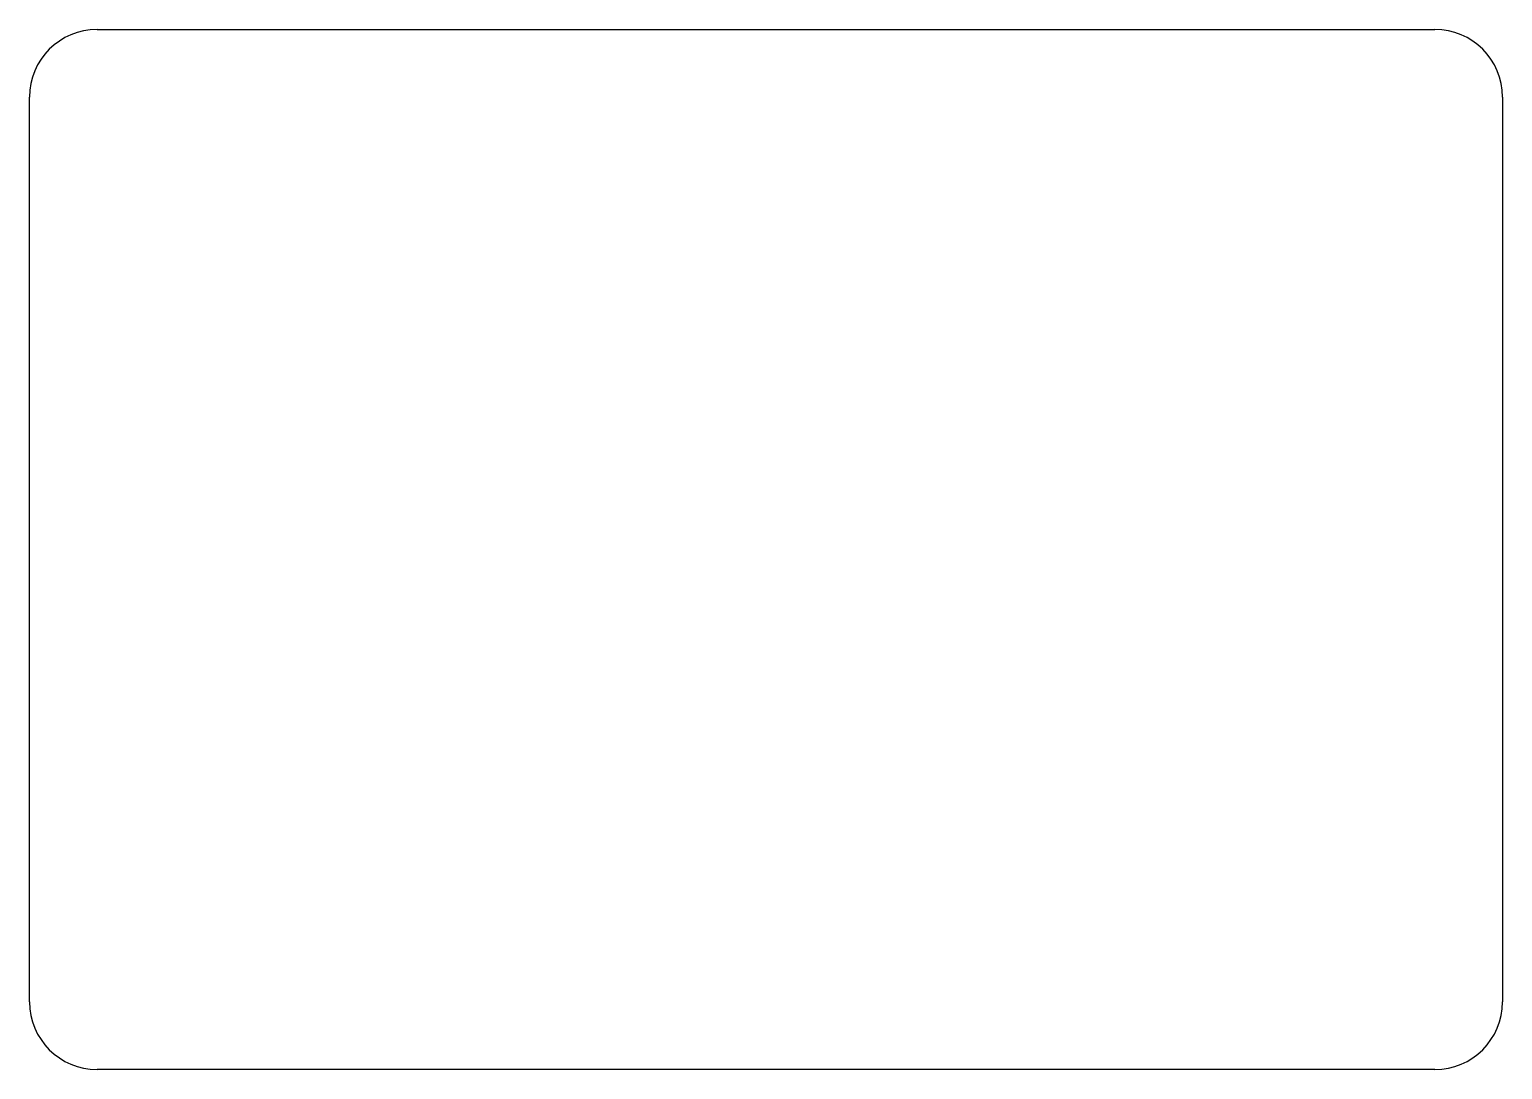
# Model space of a CAD drawing. Extents: x 398 to 509, y 623 to 780.
# Drawn here: x 452.318 to 455.038, y 645.742 to 647.662 of the extents above; entities that cross this region are included whole.
import ezdxf

# ---------------------------------------------------------------- set-up
doc = ezdxf.new("R2010")
doc.units = 0
doc.header["$MEASUREMENT"] = 0
doc.layers.add('1', color=4, linetype='Continuous')

# ---------------------------------------------------------------- blocks, each defined once
blk = doc.blocks.new('HSSCP')
at = {"layer": '1', "color": 4}
for points in [[(-1.235, 0), (1.235, 0)], [(-1.36, -1.795), (-1.36, -0.125)], [(1.36, -0.125), (1.36, -1.795)], [(1.235, -1.92), (-1.235, -1.92)]]:
    blk.add_lwpolyline(points, dxfattribs=at)
for points in [[(-1.235, 0), (-1.304, 0), (-1.36, -0.056), (-1.36, -0.125)], [(1.36, -0.125), (1.36, -0.056), (1.304, 0), (1.235, 0)], [(-1.36, -1.795), (-1.36, -1.864), (-1.304, -1.92), (-1.235, -1.92)], [(1.235, -1.92), (1.304, -1.92), (1.36, -1.864), (1.36, -1.795)]]:
    blk.add_open_spline(points, degree=3, dxfattribs=at)
blk = doc.blocks.new('2018 PRISM')
at = {"layer": '1', "color": 3}
blk.add_blockref('HSSCP', (55.0979, 3.9561), dxfattribs=at)

msp = doc.modelspace()

# ---------------------------------------------------------------- block references
at = {"layer": '1'}
msp.add_blockref('2018 PRISM', (398.5801, 643.7055), dxfattribs=at)

doc.saveas('drawing.dxf')
